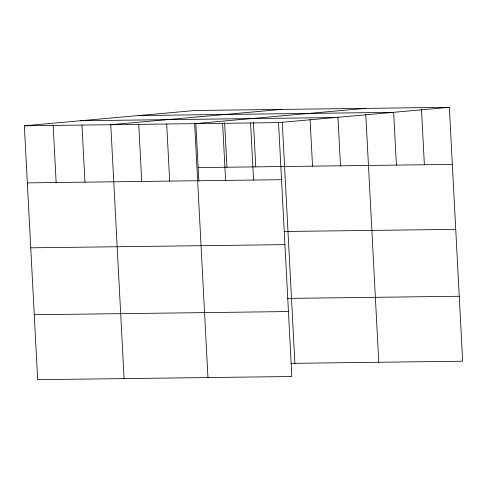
<?xml version="1.0" encoding="UTF-8"?>
<svg xmlns="http://www.w3.org/2000/svg" width="487" height="487" viewBox="0 0 487 487"><rect width="100%" height="100%" fill="white"/><g stroke="black" fill="none" stroke-linecap="round" stroke-linejoin="round"><path stroke-width="0.73" d="M24.35 125.786L278.534 122.608L291.841 376.506L37.657 379.683L24.35 125.786L195.159 110.494L449.343 107.317L462.65 361.214L291.098 363.357M281.583 109.411L110.774 124.702L124.082 378.606M365.463 108.364L194.654 123.655L207.961 377.553M278.534 122.608L449.343 107.317M138.795 115.541L392.979 112.363M80.714 120.739L334.904 117.562M198.148 167.583L452.338 164.405M27.339 182.875L281.529 179.697M284.189 231.495L455.741 229.353M30.748 247.822L284.932 244.644M287.695 298.409L459.247 296.266M34.254 314.736L288.438 311.558M421.462 109.167L424.378 164.758M393.66 112.521L396.418 165.105M365.78 114.372L378.77 362.261M337.935 116.977L340.492 165.805M310.091 119.583L312.532 166.152M282.253 122.182L294.891 363.314M253.441 122.541L255.766 166.864M250.574 122.955L253.569 180.044M224.635 122.901L226.96 167.224M222.614 123.308L225.609 180.397M195.829 123.26L198.866 181.176M166.694 124.008L169.683 181.097M138.734 124.355L141.723 181.444M81.968 125.062L84.957 182.15M53.156 125.427L56.151 182.515"/></g></svg>
